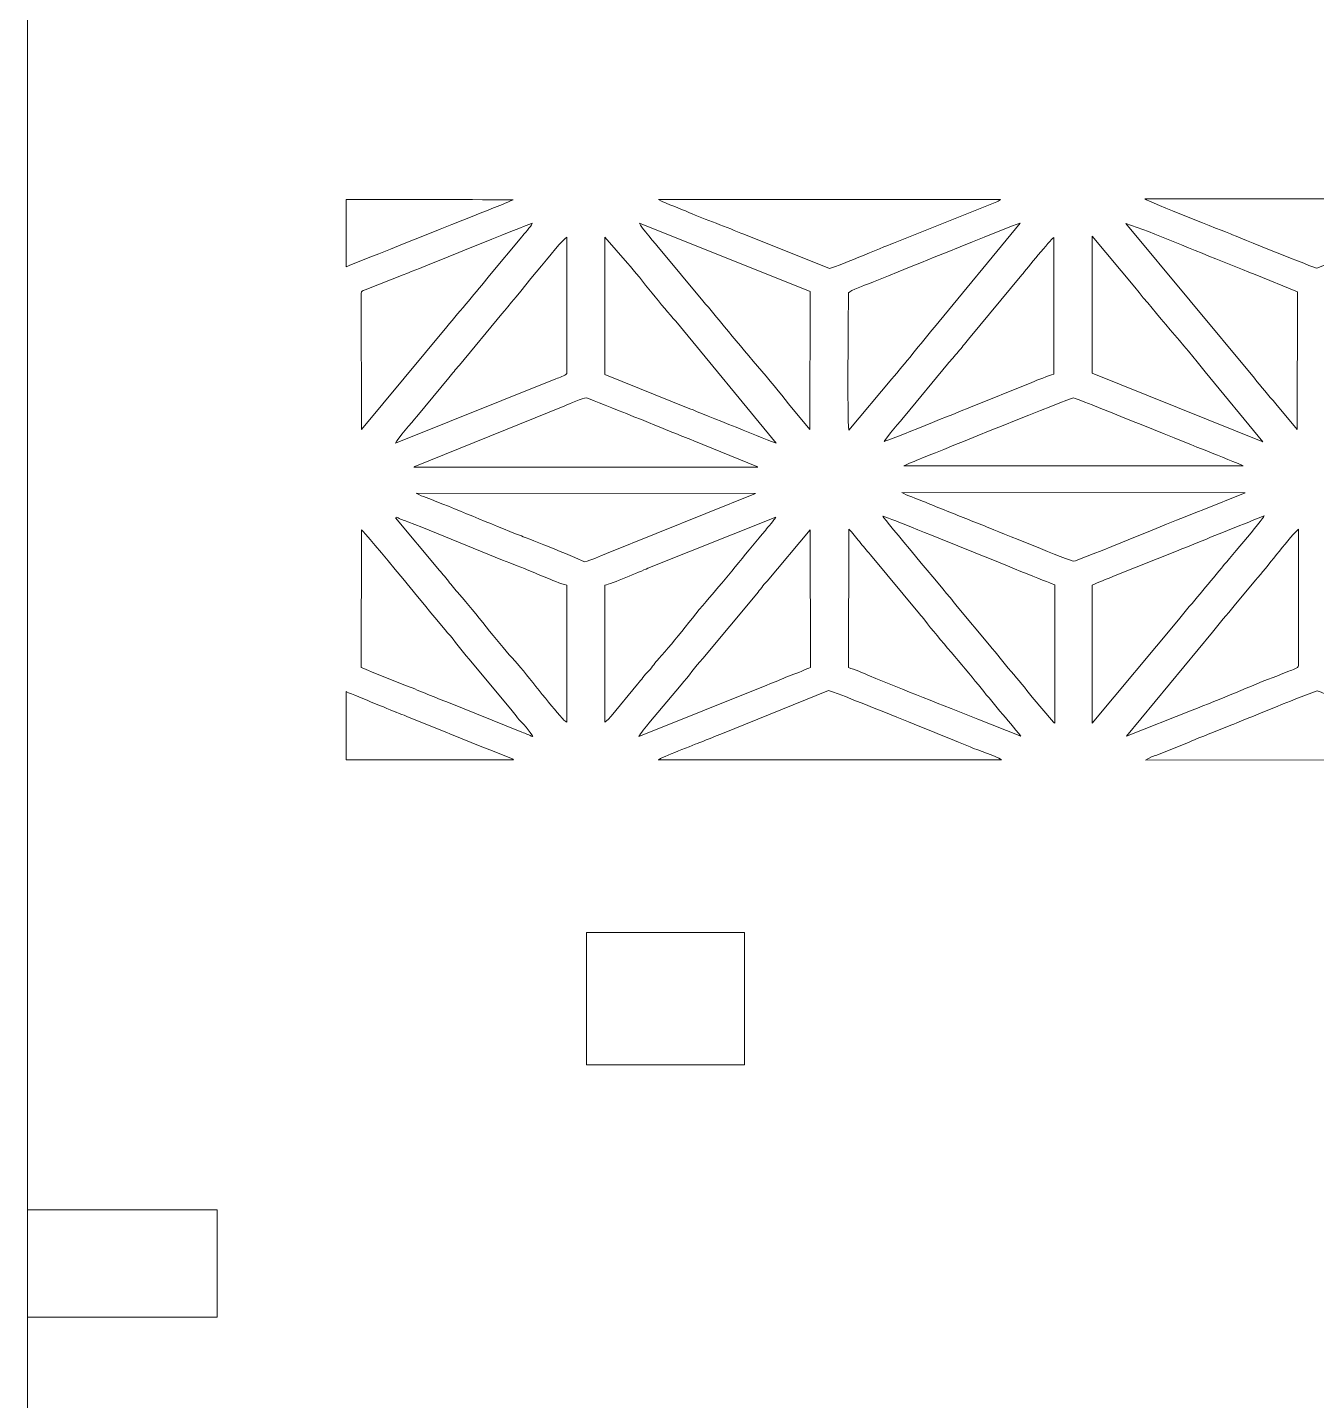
# Model space of a CAD drawing. Header units: inches. Extents: x -60.4 to -14.9, y -20.3 to 14.1.
# Drawn here: x -20.879 to -18.839, y -9.442 to -7.269 of the extents above; entities that cross this region are included whole.
import ezdxf

# ---------------------------------------------------------------- set-up
doc = ezdxf.new("R2010")
doc.units = ezdxf.units.IN
doc.header["$MEASUREMENT"] = 0
doc.layers.add('Master Desktop', color=7, linetype='Continuous', plot=False)

msp = doc.modelspace()

# ---------------------------------------------------------------- linework, layer by layer
at = {"layer": 'Master Desktop', "lineweight": 18}
msp.add_open_spline([(-20.8786, -11.68), (-20.8786, -11.68), (-20.8786, 10.7638), (-20.8786, 10.7638)], degree=3, dxfattribs=at)
at = {"layer": 'Master Desktop', "color": 5, "lineweight": 9}
for points in [[(-20.3744, -7.5417), (-20.3744, -7.5417), (-20.3744, -7.648), (-20.3744, -7.648)], [(-20.3744, -8.3204), (-20.3744, -8.3204), (-20.3744, -8.4284), (-20.3744, -8.4284)]]:
    msp.add_open_spline(points, degree=3, dxfattribs=at)
for points, knots in [([(-20.3744, -7.5417), (-20.2413, -7.5417), (-20.1101, -7.5418), (-20.1101, -7.5418), (-20.1101, -7.5418), (-20.1208, -7.547), (-20.1326, -7.5516), (-20.144, -7.556), (-20.144, -7.556), (-20.144, -7.556), (-20.337, -7.633), (-20.3744, -7.648)], [0, 0, 0, 0, 0.25, 0.25, 0.25, 0.25, 0.5, 0.5, 0.5, 0.5, 1, 1, 1, 1]), ([(-19.3391, -7.5417), (-19.3419, -7.5443), (-19.3429, -7.5443), (-19.3476, -7.5462), (-19.3476, -7.5462), (-19.3476, -7.5462), (-19.5085, -7.6106), (-19.5085, -7.6106), (-19.5085, -7.6106), (-19.5245, -7.6168), (-19.605, -7.6506), (-19.6096, -7.6505), (-19.6096, -7.6505), (-19.6096, -7.6505), (-19.7452, -7.5966), (-19.7452, -7.5966), (-19.7452, -7.5966), (-19.7691, -7.5861), (-19.8092, -7.5719), (-19.8309, -7.5624), (-19.8309, -7.5624), (-19.8479, -7.5549), (-19.8639, -7.5497), (-19.8802, -7.5417), (-19.8802, -7.5417), (-19.8802, -7.5417), (-19.3391, -7.5417), (-19.3391, -7.5417)], [0, 0, 0, 0, 0.125, 0.125, 0.125, 0.125, 0.25, 0.25, 0.25, 0.25, 0.375, 0.375, 0.375, 0.375, 0.5, 0.5, 0.5, 0.5, 0.625, 0.625, 0.625, 0.625, 0.75, 0.75, 0.75, 0.75, 1, 1, 1, 1]), ([(-18.6676, -7.5821), (-18.6747, -7.5847), (-18.679, -7.5868), (-18.6853, -7.5894), (-18.6853, -7.5894), (-18.6853, -7.5894), (-18.8386, -7.6503), (-18.8386, -7.6503), (-18.8386, -7.6503), (-18.8405, -7.6503), (-18.9644, -7.6007), (-18.9751, -7.596), (-18.9751, -7.596), (-18.983, -7.5926), (-19.1035, -7.5457), (-19.1104, -7.5406), (-19.1104, -7.5406), (-19.1104, -7.5406), (-18.5655, -7.5407), (-18.5655, -7.5407), (-18.5655, -7.5407), (-18.5655, -7.5407), (-18.6676, -7.5821), (-18.6676, -7.5821)], [0, 0, 0, 0, 0.142857, 0.142857, 0.142857, 0.142857, 0.285714, 0.285714, 0.285714, 0.285714, 0.428571, 0.428571, 0.428571, 0.428571, 0.571429, 0.571429, 0.571429, 0.571429, 0.714286, 0.714286, 0.714286, 0.714286, 1, 1, 1, 1]), ([(-20.3504, -7.6903), (-20.3504, -7.6853), (-20.3494, -7.6866), (-20.344, -7.6845), (-20.344, -7.6845), (-20.344, -7.6845), (-20.2841, -7.6609), (-20.2841, -7.6609), (-20.2841, -7.6609), (-20.2625, -7.6525), (-20.0917, -7.5824), (-20.0799, -7.5792), (-20.0799, -7.5792), (-20.0822, -7.5847), (-20.0923, -7.5955), (-20.0966, -7.6008), (-20.0966, -7.6008), (-20.0966, -7.6008), (-20.1476, -7.6619), (-20.1476, -7.6619), (-20.1476, -7.6619), (-20.1686, -7.6885), (-20.1928, -7.7158), (-20.2149, -7.7431), (-20.2149, -7.7431), (-20.2149, -7.7431), (-20.35, -7.9053), (-20.35, -7.9053), (-20.35, -7.9053), (-20.35, -7.9053), (-20.3504, -7.6903), (-20.3504, -7.6903)], [0, 0, 0, 0, 0.111111, 0.111111, 0.111111, 0.111111, 0.222222, 0.222222, 0.222222, 0.222222, 0.333333, 0.333333, 0.333333, 0.333333, 0.444444, 0.444444, 0.444444, 0.444444, 0.555556, 0.555556, 0.555556, 0.555556, 0.666667, 0.666667, 0.666667, 0.666667, 0.777778, 0.777778, 0.777778, 0.777778, 1, 1, 1, 1]), ([(-19.6399, -7.6871), (-19.6399, -7.6871), (-19.6404, -7.9053), (-19.6404, -7.9053), (-19.6404, -7.9053), (-19.6404, -7.9053), (-19.6745, -7.8648), (-19.6745, -7.8648), (-19.6745, -7.8648), (-19.7008, -7.8305), (-19.7449, -7.7807), (-19.7754, -7.7431), (-19.7754, -7.7431), (-19.7867, -7.7291), (-19.7984, -7.7156), (-19.8098, -7.7017), (-19.8098, -7.7017), (-19.8098, -7.7017), (-19.8774, -7.6208), (-19.8774, -7.6208), (-19.8774, -7.6208), (-19.8836, -7.6131), (-19.9082, -7.5845), (-19.9104, -7.5792), (-19.9104, -7.5792), (-19.9104, -7.5792), (-19.6399, -7.6871), (-19.6399, -7.6871)], [0, 0, 0, 0, 0.125, 0.125, 0.125, 0.125, 0.25, 0.25, 0.25, 0.25, 0.375, 0.375, 0.375, 0.375, 0.5, 0.5, 0.5, 0.5, 0.625, 0.625, 0.625, 0.625, 0.75, 0.75, 0.75, 0.75, 1, 1, 1, 1]), ([(-19.5796, -7.689), (-19.5765, -7.6852), (-19.553, -7.6768), (-19.5464, -7.6743), (-19.5464, -7.6743), (-19.5213, -7.6647), (-19.3229, -7.5834), (-19.3078, -7.579), (-19.3078, -7.579), (-19.3078, -7.579), (-19.4432, -7.7435), (-19.4432, -7.7435), (-19.4432, -7.7435), (-19.4656, -7.7692), (-19.4903, -7.8022), (-19.5111, -7.8255), (-19.5111, -7.8255), (-19.5111, -7.8255), (-19.5789, -7.9064), (-19.5789, -7.9064), (-19.5789, -7.9064), (-19.5817, -7.8828), (-19.5796, -7.728), (-19.5796, -7.6916), (-19.5796, -7.6916), (-19.5796, -7.6916), (-19.5796, -7.689), (-19.5796, -7.689)], [0, 0, 0, 0, 0.125, 0.125, 0.125, 0.125, 0.25, 0.25, 0.25, 0.25, 0.375, 0.375, 0.375, 0.375, 0.5, 0.5, 0.5, 0.5, 0.625, 0.625, 0.625, 0.625, 0.75, 0.75, 0.75, 0.75, 1, 1, 1, 1]), ([(-18.9035, -7.8649), (-18.9147, -7.8511), (-18.9266, -7.8378), (-18.9372, -7.8243), (-18.9372, -7.8243), (-18.9372, -7.8243), (-19.1407, -7.5797), (-19.1407, -7.5797), (-19.1407, -7.5797), (-19.1407, -7.5797), (-19.1049, -7.5923), (-19.1049, -7.5923), (-19.1049, -7.5923), (-19.0507, -7.6137), (-18.9888, -7.6399), (-18.9359, -7.6601), (-18.9359, -7.6601), (-18.9359, -7.6601), (-18.869, -7.6877), (-18.869, -7.6877), (-18.869, -7.6877), (-18.869, -7.6877), (-18.8694, -7.9053), (-18.8694, -7.9053), (-18.8694, -7.9053), (-18.8694, -7.9053), (-18.9035, -7.8649), (-18.9035, -7.8649)], [0, 0, 0, 0, 0.125, 0.125, 0.125, 0.125, 0.25, 0.25, 0.25, 0.25, 0.375, 0.375, 0.375, 0.375, 0.5, 0.5, 0.5, 0.5, 0.625, 0.625, 0.625, 0.625, 0.75, 0.75, 0.75, 0.75, 1, 1, 1, 1]), ([(-20.2965, -7.9269), (-20.2927, -7.9194), (-20.2701, -7.8943), (-20.2626, -7.8848), (-20.2626, -7.8848), (-20.2626, -7.8848), (-20.2119, -7.8235), (-20.2119, -7.8235), (-20.2119, -7.8235), (-20.2064, -7.8166), (-20.201, -7.8108), (-20.1952, -7.8038), (-20.1952, -7.8038), (-20.1952, -7.8038), (-20.1281, -7.7225), (-20.1281, -7.7225), (-20.1281, -7.7225), (-20.1093, -7.7018), (-20.0357, -7.6076), (-20.0253, -7.6009), (-20.0253, -7.6009), (-20.0253, -7.6009), (-20.0253, -7.817), (-20.0253, -7.817), (-20.0253, -7.817), (-20.0286, -7.8209), (-20.0365, -7.8229), (-20.0423, -7.8254), (-20.0423, -7.8254), (-20.0423, -7.8254), (-20.2965, -7.9269), (-20.2965, -7.9269)], [0, 0, 0, 0, 0.111111, 0.111111, 0.111111, 0.111111, 0.222222, 0.222222, 0.222222, 0.222222, 0.333333, 0.333333, 0.333333, 0.333333, 0.444444, 0.444444, 0.444444, 0.444444, 0.555556, 0.555556, 0.555556, 0.555556, 0.666667, 0.666667, 0.666667, 0.666667, 0.777778, 0.777778, 0.777778, 0.777778, 1, 1, 1, 1]), ([(-19.965, -7.6009), (-19.965, -7.6009), (-19.9289, -7.6422), (-19.9289, -7.6422), (-19.9289, -7.6422), (-19.9063, -7.6687), (-19.8737, -7.7112), (-19.8528, -7.7342), (-19.8528, -7.7342), (-19.8528, -7.7342), (-19.6938, -7.9269), (-19.6938, -7.9269), (-19.6938, -7.9269), (-19.7028, -7.9247), (-19.809, -7.8809), (-19.8303, -7.8727), (-19.8303, -7.8727), (-19.8303, -7.8727), (-19.965, -7.8183), (-19.965, -7.8183), (-19.965, -7.8183), (-19.965, -7.8183), (-19.965, -7.6009), (-19.965, -7.6009)], [0, 0, 0, 0, 0.142857, 0.142857, 0.142857, 0.142857, 0.285714, 0.285714, 0.285714, 0.285714, 0.428571, 0.428571, 0.428571, 0.428571, 0.571429, 0.571429, 0.571429, 0.571429, 0.714286, 0.714286, 0.714286, 0.714286, 1, 1, 1, 1]), ([(-19.5231, -7.9245), (-19.5197, -7.9177), (-19.4966, -7.8915), (-19.4897, -7.8835), (-19.4897, -7.8835), (-19.4897, -7.8835), (-19.4227, -7.8022), (-19.4227, -7.8022), (-19.4227, -7.8022), (-19.417, -7.7954), (-19.4118, -7.7893), (-19.4058, -7.7826), (-19.4058, -7.7826), (-19.4001, -7.7761), (-19.3955, -7.7697), (-19.3896, -7.7625), (-19.3896, -7.7625), (-19.3896, -7.7625), (-19.3052, -7.6606), (-19.3052, -7.6606), (-19.3052, -7.6606), (-19.2968, -7.6509), (-19.261, -7.606), (-19.2544, -7.6014), (-19.2544, -7.6014), (-19.2544, -7.6014), (-19.2544, -7.8178), (-19.2544, -7.8178), (-19.2544, -7.8178), (-19.2645, -7.8208), (-19.2798, -7.8269), (-19.2893, -7.8311), (-19.2893, -7.8311), (-19.2893, -7.8311), (-19.3891, -7.8713), (-19.3891, -7.8713), (-19.3891, -7.8713), (-19.4027, -7.8764), (-19.5147, -7.9228), (-19.5231, -7.9245)], [0, 0, 0, 0, 0.090909, 0.090909, 0.090909, 0.090909, 0.181818, 0.181818, 0.181818, 0.181818, 0.272727, 0.272727, 0.272727, 0.272727, 0.363636, 0.363636, 0.363636, 0.363636, 0.454545, 0.454545, 0.454545, 0.454545, 0.545455, 0.545455, 0.545455, 0.545455, 0.636364, 0.636364, 0.636364, 0.636364, 0.727273, 0.727273, 0.727273, 0.727273, 0.818182, 0.818182, 0.818182, 0.818182, 1, 1, 1, 1]), ([(-19.1939, -7.5997), (-19.1939, -7.5997), (-19.1264, -7.6804), (-19.1264, -7.6804), (-19.1264, -7.6804), (-19.0914, -7.7238), (-19.0488, -7.7718), (-19.0149, -7.8144), (-19.0149, -7.8144), (-19.0149, -7.8144), (-18.924, -7.9248), (-18.924, -7.9248), (-18.924, -7.9248), (-18.924, -7.9248), (-19.1941, -7.8163), (-19.1941, -7.8163), (-19.1941, -7.8163), (-19.1941, -7.8163), (-19.1939, -7.5997), (-19.1939, -7.5997)], [0, 0, 0, 0, 0.166667, 0.166667, 0.166667, 0.166667, 0.333333, 0.333333, 0.333333, 0.333333, 0.5, 0.5, 0.5, 0.5, 0.666667, 0.666667, 0.666667, 0.666667, 1, 1, 1, 1]), ([(-20.267, -7.9651), (-20.2666, -7.9648), (-20.2661, -7.9645), (-20.2658, -7.9643), (-20.2658, -7.9643), (-20.2658, -7.9643), (-20.0281, -7.8679), (-20.0281, -7.8679), (-20.0281, -7.8679), (-20.0219, -7.8654), (-19.999, -7.8554), (-19.9945, -7.8556), (-19.9945, -7.8556), (-19.9908, -7.8558), (-19.8735, -7.9036), (-19.8589, -7.9096), (-19.8589, -7.9096), (-19.8468, -7.9146), (-19.8362, -7.9182), (-19.8243, -7.9234), (-19.8243, -7.9234), (-19.8243, -7.9234), (-19.7245, -7.9643), (-19.7245, -7.9643), (-19.7245, -7.9643), (-19.7243, -7.9641), (-19.7237, -7.9648), (-19.7227, -7.9651), (-19.7227, -7.9651), (-19.7227, -7.9651), (-20.267, -7.9651), (-20.267, -7.9651)], [0, 0, 0, 0, 0.111111, 0.111111, 0.111111, 0.111111, 0.222222, 0.222222, 0.222222, 0.222222, 0.333333, 0.333333, 0.333333, 0.333333, 0.444444, 0.444444, 0.444444, 0.444444, 0.555556, 0.555556, 0.555556, 0.555556, 0.666667, 0.666667, 0.666667, 0.666667, 0.777778, 0.777778, 0.777778, 0.777778, 1, 1, 1, 1]), ([(-19.4919, -7.963), (-19.4822, -7.9582), (-19.47, -7.9536), (-19.4579, -7.9487), (-19.4579, -7.9487), (-19.4366, -7.9402), (-19.2283, -7.8555), (-19.2234, -7.8556), (-19.2234, -7.8556), (-19.2187, -7.8557), (-19.0503, -7.9249), (-19.021, -7.9362), (-19.021, -7.9362), (-18.9984, -7.9448), (-18.9763, -7.9538), (-18.955, -7.963), (-18.955, -7.963), (-18.955, -7.963), (-19.4919, -7.963), (-19.4919, -7.963)], [0, 0, 0, 0, 0.166667, 0.166667, 0.166667, 0.166667, 0.333333, 0.333333, 0.333333, 0.333333, 0.5, 0.5, 0.5, 0.5, 0.666667, 0.666667, 0.666667, 0.666667, 1, 1, 1, 1]), ([(-19.9967, -8.1151), (-20.001, -8.1119), (-20.0858, -8.0782), (-20.0969, -8.074), (-20.0969, -8.074), (-20.1457, -8.0552), (-20.2033, -8.0298), (-20.2479, -8.0133), (-20.2479, -8.0133), (-20.2536, -8.0112), (-20.258, -8.0097), (-20.2634, -8.0061), (-20.2634, -8.0061), (-20.2634, -8.0061), (-19.7266, -8.0068), (-19.7266, -8.0068), (-19.7266, -8.0068), (-19.7266, -8.0068), (-19.9623, -8.1018), (-19.9623, -8.1018), (-19.9623, -8.1018), (-19.9716, -8.1057), (-19.9875, -8.1126), (-19.9967, -8.1151)], [0, 0, 0, 0, 0.142857, 0.142857, 0.142857, 0.142857, 0.285714, 0.285714, 0.285714, 0.285714, 0.428571, 0.428571, 0.428571, 0.428571, 0.571429, 0.571429, 0.571429, 0.571429, 0.714286, 0.714286, 0.714286, 0.714286, 1, 1, 1, 1]), ([(-19.0199, -8.033), (-19.0427, -8.0414), (-19.2179, -8.114), (-19.2232, -8.114), (-19.2232, -8.114), (-19.228, -8.114), (-19.3438, -8.0663), (-19.3601, -8.0599), (-19.3601, -8.0599), (-19.3828, -8.0509), (-19.4048, -8.0421), (-19.4279, -8.0328), (-19.4279, -8.0328), (-19.4393, -8.0281), (-19.4503, -8.0239), (-19.4622, -8.0187), (-19.4622, -8.0187), (-19.4716, -8.0147), (-19.4875, -8.0101), (-19.4949, -8.0051), (-19.4949, -8.0051), (-19.4949, -8.0051), (-18.952, -8.0057), (-18.952, -8.0057), (-18.952, -8.0057), (-18.952, -8.0057), (-19.0199, -8.033), (-19.0199, -8.033)], [0, 0, 0, 0, 0.125, 0.125, 0.125, 0.125, 0.25, 0.25, 0.25, 0.25, 0.375, 0.375, 0.375, 0.375, 0.5, 0.5, 0.5, 0.5, 0.625, 0.625, 0.625, 0.625, 0.75, 0.75, 0.75, 0.75, 1, 1, 1, 1]), ([(-20.229, -8.1255), (-20.229, -8.1255), (-20.296, -8.0455), (-20.296, -8.0455), (-20.296, -8.0455), (-20.296, -8.0455), (-20.2942, -8.0445), (-20.2942, -8.0445), (-20.2942, -8.0445), (-20.2891, -8.0471), (-20.2835, -8.049), (-20.2767, -8.0516), (-20.2767, -8.0516), (-20.2178, -8.0742), (-20.1527, -8.1024), (-20.0923, -8.1257), (-20.0923, -8.1257), (-20.0807, -8.1302), (-20.0709, -8.1348), (-20.0594, -8.1393), (-20.0594, -8.1393), (-20.0507, -8.1427), (-20.0342, -8.1503), (-20.0253, -8.1518), (-20.0253, -8.1518), (-20.0253, -8.1518), (-20.0254, -8.3686), (-20.0254, -8.3686), (-20.0254, -8.3686), (-20.0258, -8.3683), (-20.0263, -8.368), (-20.0266, -8.3678), (-20.0266, -8.3678), (-20.0266, -8.3678), (-20.0297, -8.3655), (-20.0297, -8.3655), (-20.0297, -8.3655), (-20.0311, -8.3642), (-20.0305, -8.3646), (-20.0318, -8.3631), (-20.0318, -8.3631), (-20.0337, -8.3609), (-20.034, -8.3605), (-20.0361, -8.3582), (-20.0361, -8.3582), (-20.0583, -8.3337), (-20.0899, -8.2903), (-20.1115, -8.267), (-20.1115, -8.267), (-20.1357, -8.241), (-20.1694, -8.1954), (-20.1954, -8.1661), (-20.1954, -8.1661), (-20.2018, -8.1588), (-20.2074, -8.1522), (-20.2126, -8.1454), (-20.2126, -8.1454), (-20.2182, -8.1381), (-20.2235, -8.1324), (-20.229, -8.1255)], [0, 0, 0, 0, 0.0625, 0.0625, 0.0625, 0.0625, 0.125, 0.125, 0.125, 0.125, 0.1875, 0.1875, 0.1875, 0.1875, 0.25, 0.25, 0.25, 0.25, 0.3125, 0.3125, 0.3125, 0.3125, 0.375, 0.375, 0.375, 0.375, 0.4375, 0.4375, 0.4375, 0.4375, 0.5, 0.5, 0.5, 0.5, 0.5625, 0.5625, 0.5625, 0.5625, 0.625, 0.625, 0.625, 0.625, 0.6875, 0.6875, 0.6875, 0.6875, 0.75, 0.75, 0.75, 0.75, 0.8125, 0.8125, 0.8125, 0.8125, 0.875, 0.875, 0.875, 0.875, 1, 1, 1, 1]), ([(-19.965, -8.1518), (-19.9542, -8.15), (-19.9104, -8.1305), (-19.8968, -8.1252), (-19.8968, -8.1252), (-19.8968, -8.1252), (-19.6945, -8.0445), (-19.6945, -8.0445), (-19.6945, -8.0445), (-19.697, -8.0484), (-19.7067, -8.06), (-19.711, -8.0651), (-19.711, -8.0651), (-19.7369, -8.0954), (-19.7695, -8.1374), (-19.7949, -8.1661), (-19.7949, -8.1661), (-19.8206, -8.1952), (-19.8552, -8.2418), (-19.8795, -8.2678), (-19.8795, -8.2678), (-19.8861, -8.2749), (-19.8891, -8.2808), (-19.8959, -8.2878), (-19.8959, -8.2878), (-19.9028, -8.2949), (-19.9065, -8.3009), (-19.9132, -8.3083), (-19.9132, -8.3083), (-19.9132, -8.3083), (-19.9549, -8.359), (-19.9549, -8.359), (-19.9549, -8.359), (-19.9567, -8.3609), (-19.9571, -8.3617), (-19.9591, -8.3639), (-19.9591, -8.3639), (-19.9591, -8.3639), (-19.965, -8.3686), (-19.965, -8.3686), (-19.965, -8.3686), (-19.965, -8.3686), (-19.965, -8.1518), (-19.965, -8.1518)], [0, 0, 0, 0, 0.083333, 0.083333, 0.083333, 0.083333, 0.166667, 0.166667, 0.166667, 0.166667, 0.25, 0.25, 0.25, 0.25, 0.333333, 0.333333, 0.333333, 0.333333, 0.416667, 0.416667, 0.416667, 0.416667, 0.5, 0.5, 0.5, 0.5, 0.583333, 0.583333, 0.583333, 0.583333, 0.666667, 0.666667, 0.666667, 0.666667, 0.75, 0.75, 0.75, 0.75, 0.833333, 0.833333, 0.833333, 0.833333, 1, 1, 1, 1]), ([(-19.2532, -8.3702), (-19.2536, -8.37), (-19.254, -8.3696), (-19.2543, -8.3694), (-19.2543, -8.3694), (-19.2545, -8.3693), (-19.255, -8.3689), (-19.2553, -8.3687), (-19.2553, -8.3687), (-19.2553, -8.3687), (-19.2887, -8.329), (-19.2887, -8.329), (-19.2887, -8.329), (-19.3, -8.3151), (-19.3105, -8.3016), (-19.3222, -8.2883), (-19.3222, -8.2883), (-19.3344, -8.2745), (-19.3442, -8.2607), (-19.3563, -8.2468), (-19.3563, -8.2468), (-19.3563, -8.2468), (-19.4076, -8.1857), (-19.4076, -8.1857), (-19.4076, -8.1857), (-19.4106, -8.182), (-19.413, -8.1786), (-19.4161, -8.1747), (-19.4161, -8.1747), (-19.4285, -8.1594), (-19.5209, -8.0501), (-19.5251, -8.0425), (-19.5251, -8.0425), (-19.5159, -8.0447), (-19.2593, -8.1498), (-19.253, -8.1512), (-19.253, -8.1512), (-19.253, -8.1512), (-19.2532, -8.3702), (-19.2532, -8.3702)], [0, 0, 0, 0, 0.090909, 0.090909, 0.090909, 0.090909, 0.181818, 0.181818, 0.181818, 0.181818, 0.272727, 0.272727, 0.272727, 0.272727, 0.363636, 0.363636, 0.363636, 0.363636, 0.454545, 0.454545, 0.454545, 0.454545, 0.545455, 0.545455, 0.545455, 0.545455, 0.636364, 0.636364, 0.636364, 0.636364, 0.727273, 0.727273, 0.727273, 0.727273, 0.818182, 0.818182, 0.818182, 0.818182, 1, 1, 1, 1]), ([(-19.194, -8.1521), (-19.1841, -8.1471), (-19.1715, -8.1426), (-19.1601, -8.1378), (-19.1601, -8.1378), (-19.1601, -8.1378), (-19.0578, -8.0968), (-19.0578, -8.0968), (-19.0578, -8.0968), (-19.0266, -8.0851), (-18.9866, -8.0672), (-18.9543, -8.0552), (-18.9543, -8.0552), (-18.9434, -8.0511), (-18.9324, -8.0459), (-18.9217, -8.0422), (-18.9217, -8.0422), (-18.9239, -8.0481), (-18.9832, -8.1172), (-18.9894, -8.1248), (-18.9894, -8.1248), (-19.0116, -8.1521), (-19.0345, -8.1785), (-19.0573, -8.2068), (-19.0573, -8.2068), (-19.0573, -8.2068), (-19.1941, -8.3703), (-19.1941, -8.3703), (-19.1941, -8.3703), (-19.1941, -8.3703), (-19.194, -8.1521), (-19.194, -8.1521)], [0, 0, 0, 0, 0.111111, 0.111111, 0.111111, 0.111111, 0.222222, 0.222222, 0.222222, 0.222222, 0.333333, 0.333333, 0.333333, 0.333333, 0.444444, 0.444444, 0.444444, 0.444444, 0.555556, 0.555556, 0.555556, 0.555556, 0.666667, 0.666667, 0.666667, 0.666667, 0.777778, 0.777778, 0.777778, 0.777778, 1, 1, 1, 1]), ([(-20.3502, -8.0641), (-20.3439, -8.0687), (-20.2277, -8.2113), (-20.2138, -8.2272), (-20.2138, -8.2272), (-20.2021, -8.2407), (-20.1918, -8.2551), (-20.1799, -8.2689), (-20.1799, -8.2689), (-20.1799, -8.2689), (-20.1115, -8.3506), (-20.1115, -8.3506), (-20.1115, -8.3506), (-20.1085, -8.3544), (-20.1061, -8.3578), (-20.103, -8.3616), (-20.103, -8.3616), (-20.097, -8.369), (-20.0813, -8.3849), (-20.0792, -8.3913), (-20.0792, -8.3913), (-20.085, -8.3895), (-20.0899, -8.3868), (-20.0962, -8.3844), (-20.0962, -8.3844), (-20.0962, -8.3844), (-20.2152, -8.3366), (-20.2152, -8.3366), (-20.2152, -8.3366), (-20.2386, -8.3277), (-20.2598, -8.3183), (-20.283, -8.3094), (-20.283, -8.3094), (-20.283, -8.3094), (-20.3344, -8.289), (-20.3344, -8.289), (-20.3344, -8.289), (-20.341, -8.2865), (-20.3441, -8.2843), (-20.3504, -8.2822), (-20.3504, -8.2822), (-20.3504, -8.2822), (-20.3502, -8.0641), (-20.3502, -8.0641)], [0, 0, 0, 0, 0.083333, 0.083333, 0.083333, 0.083333, 0.166667, 0.166667, 0.166667, 0.166667, 0.25, 0.25, 0.25, 0.25, 0.333333, 0.333333, 0.333333, 0.333333, 0.416667, 0.416667, 0.416667, 0.416667, 0.5, 0.5, 0.5, 0.5, 0.583333, 0.583333, 0.583333, 0.583333, 0.666667, 0.666667, 0.666667, 0.666667, 0.75, 0.75, 0.75, 0.75, 0.833333, 0.833333, 0.833333, 0.833333, 1, 1, 1, 1]), ([(-19.9111, -8.3913), (-19.9099, -8.3877), (-19.8991, -8.3753), (-19.8953, -8.3704), (-19.8953, -8.3704), (-19.8953, -8.3704), (-19.8442, -8.3094), (-19.8442, -8.3094), (-19.8442, -8.3094), (-19.8322, -8.296), (-19.822, -8.2815), (-19.8102, -8.2678), (-19.8102, -8.2678), (-19.8102, -8.2678), (-19.7246, -8.1654), (-19.7246, -8.1654), (-19.7246, -8.1654), (-19.7192, -8.1587), (-19.7145, -8.1523), (-19.7083, -8.1454), (-19.7083, -8.1454), (-19.7083, -8.1454), (-19.6399, -8.0641), (-19.6399, -8.0641), (-19.6399, -8.0641), (-19.6399, -8.0641), (-19.6398, -8.2822), (-19.6398, -8.2822), (-19.6398, -8.2822), (-19.6464, -8.2843), (-19.6498, -8.2867), (-19.6572, -8.2894), (-19.6572, -8.2894), (-19.6624, -8.2913), (-19.6693, -8.2938), (-19.6742, -8.2958), (-19.6742, -8.2958), (-19.6865, -8.3009), (-19.6964, -8.3053), (-19.7085, -8.3099), (-19.7085, -8.3099), (-19.7085, -8.3099), (-19.9111, -8.3913), (-19.9111, -8.3913)], [0, 0, 0, 0, 0.083333, 0.083333, 0.083333, 0.083333, 0.166667, 0.166667, 0.166667, 0.166667, 0.25, 0.25, 0.25, 0.25, 0.333333, 0.333333, 0.333333, 0.333333, 0.416667, 0.416667, 0.416667, 0.416667, 0.5, 0.5, 0.5, 0.5, 0.583333, 0.583333, 0.583333, 0.583333, 0.666667, 0.666667, 0.666667, 0.666667, 0.75, 0.75, 0.75, 0.75, 0.833333, 0.833333, 0.833333, 0.833333, 1, 1, 1, 1]), ([(-19.579, -8.063), (-19.573, -8.0686), (-19.568, -8.0761), (-19.5621, -8.083), (-19.5621, -8.083), (-19.5557, -8.0905), (-19.5511, -8.0964), (-19.5447, -8.1036), (-19.5447, -8.1036), (-19.5447, -8.1036), (-19.4673, -8.1973), (-19.4673, -8.1973), (-19.4673, -8.1973), (-19.4647, -8.2005), (-19.4614, -8.2038), (-19.4589, -8.2071), (-19.4589, -8.2071), (-19.435, -8.2383), (-19.3997, -8.2774), (-19.3738, -8.3098), (-19.3738, -8.3098), (-19.3523, -8.3369), (-19.3269, -8.3659), (-19.3066, -8.3911), (-19.3066, -8.3911), (-19.3066, -8.3911), (-19.3749, -8.3641), (-19.3749, -8.3641), (-19.3749, -8.3641), (-19.4294, -8.3417), (-19.4931, -8.3178), (-19.5462, -8.2953), (-19.5462, -8.2953), (-19.5564, -8.2909), (-19.5699, -8.2851), (-19.5796, -8.2824), (-19.5796, -8.2824), (-19.5796, -8.2824), (-19.579, -8.063), (-19.579, -8.063)], [0, 0, 0, 0, 0.090909, 0.090909, 0.090909, 0.090909, 0.181818, 0.181818, 0.181818, 0.181818, 0.272727, 0.272727, 0.272727, 0.272727, 0.363636, 0.363636, 0.363636, 0.363636, 0.454545, 0.454545, 0.454545, 0.454545, 0.545455, 0.545455, 0.545455, 0.545455, 0.636364, 0.636364, 0.636364, 0.636364, 0.727273, 0.727273, 0.727273, 0.727273, 0.818182, 0.818182, 0.818182, 0.818182, 1, 1, 1, 1]), ([(-19.0034, -8.226), (-18.9929, -8.2121), (-18.9806, -8.1987), (-18.9692, -8.1846), (-18.9692, -8.1846), (-18.9692, -8.1846), (-18.9355, -8.144), (-18.9355, -8.144), (-18.9355, -8.144), (-18.9158, -8.1226), (-18.8887, -8.0843), (-18.8676, -8.0632), (-18.8676, -8.0632), (-18.8676, -8.0632), (-18.8676, -8.2794), (-18.8676, -8.2794), (-18.8676, -8.2794), (-18.8676, -8.2834), (-18.877, -8.2857), (-18.8825, -8.288), (-18.8825, -8.288), (-18.8886, -8.2906), (-18.8928, -8.2921), (-18.8993, -8.2946), (-18.8993, -8.2946), (-18.9443, -8.3118), (-18.9897, -8.3322), (-19.0358, -8.3498), (-19.0358, -8.3498), (-19.0358, -8.3498), (-19.1395, -8.3906), (-19.1395, -8.3906), (-19.1395, -8.3906), (-19.1395, -8.3906), (-19.0034, -8.226), (-19.0034, -8.226)], [0, 0, 0, 0, 0.1, 0.1, 0.1, 0.1, 0.2, 0.2, 0.2, 0.2, 0.3, 0.3, 0.3, 0.3, 0.4, 0.4, 0.4, 0.4, 0.5, 0.5, 0.5, 0.5, 0.6, 0.6, 0.6, 0.6, 0.7, 0.7, 0.7, 0.7, 0.8, 0.8, 0.8, 0.8, 1, 1, 1, 1]), ([(-20.3744, -8.3204), (-20.3563, -8.3279), (-20.295, -8.353), (-20.295, -8.353), (-20.295, -8.353), (-20.2878, -8.3559), (-20.2848, -8.3567), (-20.2783, -8.3596), (-20.2783, -8.3596), (-20.2783, -8.3596), (-20.2273, -8.3803), (-20.2273, -8.3803), (-20.2273, -8.3803), (-20.2214, -8.3829), (-20.2166, -8.3845), (-20.2105, -8.3869), (-20.2105, -8.3869), (-20.2105, -8.3869), (-20.1595, -8.4076), (-20.1595, -8.4076), (-20.1595, -8.4076), (-20.154, -8.4097), (-20.1483, -8.4119), (-20.1426, -8.4141), (-20.1426, -8.4141), (-20.1426, -8.4141), (-20.1128, -8.4262), (-20.1128, -8.4262), (-20.1128, -8.4262), (-20.1099, -8.4279), (-20.1119, -8.4263), (-20.1097, -8.4285), (-20.1097, -8.4285), (-20.1097, -8.4285), (-20.241, -8.4285), (-20.3744, -8.4284)], [0, 0, 0, 0, 0.1, 0.1, 0.1, 0.1, 0.2, 0.2, 0.2, 0.2, 0.3, 0.3, 0.3, 0.3, 0.4, 0.4, 0.4, 0.4, 0.5, 0.5, 0.5, 0.5, 0.6, 0.6, 0.6, 0.6, 0.7, 0.7, 0.7, 0.7, 0.8, 0.8, 0.8, 0.8, 1, 1, 1, 1]), ([(-19.8805, -8.4285), (-19.8769, -8.4248), (-19.8217, -8.4036), (-19.8131, -8.4002), (-19.8131, -8.4002), (-19.8017, -8.3957), (-19.79, -8.3909), (-19.7786, -8.3864), (-19.7786, -8.3864), (-19.7786, -8.3864), (-19.6109, -8.3184), (-19.6109, -8.3184), (-19.6109, -8.3184), (-19.5875, -8.3261), (-19.4209, -8.3937), (-19.3871, -8.4079), (-19.3871, -8.4079), (-19.3735, -8.4135), (-19.3474, -8.422), (-19.3372, -8.4284), (-19.3372, -8.4284), (-19.3372, -8.4284), (-19.8805, -8.4285), (-19.8805, -8.4285)], [0, 0, 0, 0, 0.142857, 0.142857, 0.142857, 0.142857, 0.285714, 0.285714, 0.285714, 0.285714, 0.428571, 0.428571, 0.428571, 0.428571, 0.571429, 0.571429, 0.571429, 0.571429, 0.714286, 0.714286, 0.714286, 0.714286, 1, 1, 1, 1]), ([(-19.1001, -8.4237), (-19.0969, -8.4224), (-19.0947, -8.4219), (-19.0916, -8.4207), (-19.0916, -8.4207), (-19.0916, -8.4207), (-19.0405, -8.4001), (-19.0405, -8.4001), (-19.0405, -8.4001), (-19.0288, -8.395), (-19.0178, -8.3908), (-19.006, -8.3862), (-19.006, -8.3862), (-19.006, -8.3862), (-18.9727, -8.3729), (-18.9727, -8.3729), (-18.9727, -8.3729), (-18.9651, -8.3696), (-18.8412, -8.319), (-18.8371, -8.3192), (-18.8371, -8.3192), (-18.8363, -8.3193), (-18.573, -8.4237), (-18.5662, -8.4283), (-18.5662, -8.4283), (-18.5662, -8.4283), (-19.1093, -8.4286), (-19.1093, -8.4286), (-19.1093, -8.4286), (-19.1093, -8.4286), (-19.1001, -8.4237), (-19.1001, -8.4237)], [0, 0, 0, 0, 0.111111, 0.111111, 0.111111, 0.111111, 0.222222, 0.222222, 0.222222, 0.222222, 0.333333, 0.333333, 0.333333, 0.333333, 0.444444, 0.444444, 0.444444, 0.444444, 0.555556, 0.555556, 0.555556, 0.555556, 0.666667, 0.666667, 0.666667, 0.666667, 0.777778, 0.777778, 0.777778, 0.777778, 1, 1, 1, 1]), ([(-19.994, -8.9112), (-19.994, -8.9112), (-19.744, -8.9112), (-19.744, -8.9112), (-19.744, -8.9112), (-19.744, -8.9112), (-19.744, -8.7017), (-19.744, -8.7017), (-19.744, -8.7017), (-19.744, -8.7017), (-19.994, -8.7017), (-19.994, -8.7017), (-19.994, -8.7017), (-19.994, -8.7017), (-19.994, -8.9112), (-19.994, -8.9112), (-19.994, -8.9112), (-19.994, -8.9112), (-19.994, -8.9112), (-19.994, -8.9112)], [0, 0, 0, 0, 0.166667, 0.166667, 0.166667, 0.166667, 0.333333, 0.333333, 0.333333, 0.333333, 0.5, 0.5, 0.5, 0.5, 0.666667, 0.666667, 0.666667, 0.666667, 1, 1, 1, 1])]:
    msp.add_open_spline(points, degree=3, knots=knots, dxfattribs=at)
at = {"layer": 'Master Desktop', "lineweight": 9}
msp.add_open_spline([(-20.8786, -9.3105), (-20.8786, -9.3105), (-20.5786, -9.3105), (-20.5786, -9.3105), (-20.5786, -9.3105), (-20.5786, -9.3105), (-20.5786, -9.1405), (-20.5786, -9.1405), (-20.5786, -9.1405), (-20.5786, -9.1405), (-20.8786, -9.1405), (-20.8786, -9.1405), (-20.8786, -9.1405), (-20.8786, -9.1405), (-20.8786, -9.3105), (-20.8786, -9.3105), (-20.8786, -9.3105), (-20.8786, -9.3105), (-20.8786, -9.3105), (-20.8786, -9.3105)], degree=3, knots=[0, 0, 0, 0, 0.166667, 0.166667, 0.166667, 0.166667, 0.333333, 0.333333, 0.333333, 0.333333, 0.5, 0.5, 0.5, 0.5, 0.666667, 0.666667, 0.666667, 0.666667, 1, 1, 1, 1], dxfattribs=at)

doc.saveas('drawing.dxf')
